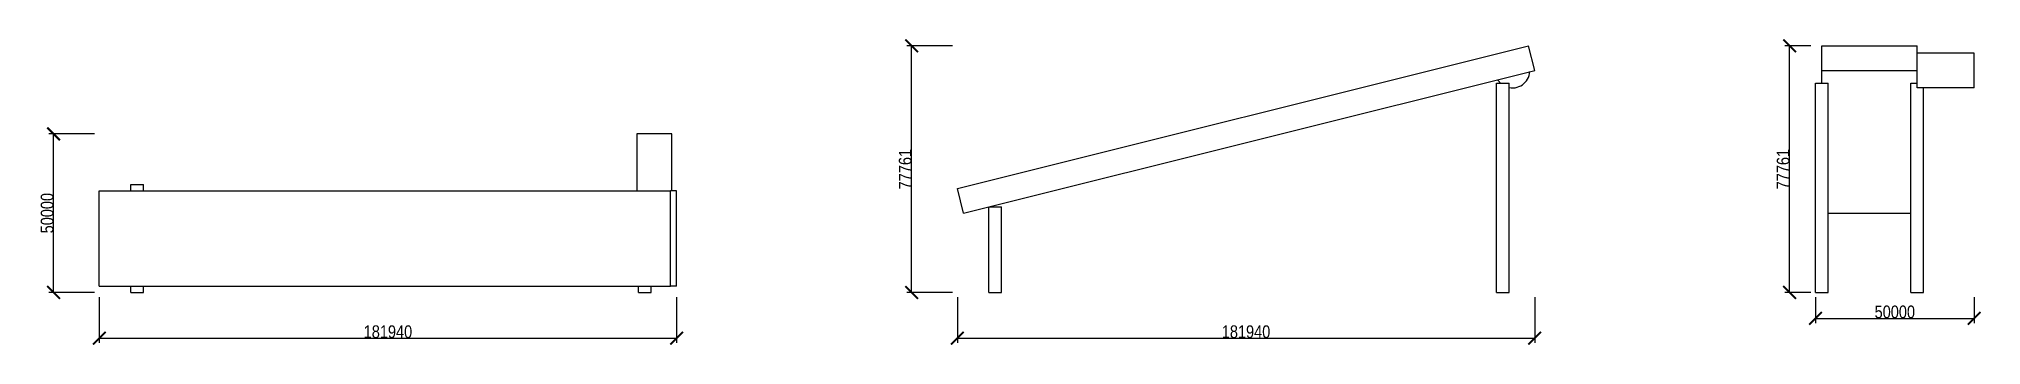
# Model space of a CAD drawing. Header units: millimetres. Extents: x -191 to 5931, y -166 to 800.
import ezdxf

# ---------------------------------------------------------------- set-up
doc = ezdxf.new("R2010")
doc.units = ezdxf.units.MM
doc.layers.add('DIM', color=5, linetype='Continuous')
doc.layers.add('OUTLINE', color=7, linetype='Continuous')
doc.styles.add('OpenSansCondensed-Light', font='OpenSansCondensed-Light.ttf')
doc.dimstyles.new('EZDXF', dxfattribs={"dimtxt": 0.25, "dimasz": 0.175, "dimexe": 0.375, "dimexo": 0.125, "dimgap": 0.1, "dimtad": 1, "dimlfac": 100, "dimzin": 12, "dimdsep": 46, "dimtxsty": 'OpenSansCondensed-Light', "dimblk": 'ARCHTICK', "dimcen": 2.5, "dimazin": 3, "dimtfac": 0.5, "dimtmove": 2, "dimatfit": 3})

# ---------------------------------------------------------------- blocks, each defined once
blk = doc.blocks.new('_ARCHTICK')
at = {"color": 0, "linetype": 'BYBLOCK', "const_width": 0.15}
blk.add_lwpolyline([(-0.5, -0.5), (0.5, 0.5)], dxfattribs=at)

msp = doc.modelspace()

# ---------------------------------------------------------------- linework, layer by layer
at = {"layer": 'OUTLINE'}
for points in [[(2704.388, 327.611), (4504.388, 777.611)], [(4523.791, 700), (4504.388, 777.611)], [(5428.776, 700), (5428.776, 777.611)], [(5428.776, 777.611), (5728.776, 777.611)], [(5728.776, 700), (5728.776, 777.611)], [(5908.776, 755), (5728.776, 755)], [(5908.776, 700), (5908.776, 703.667), (5908.776, 707.333), (5908.776, 711), (5908.776, 714.667), (5908.776, 718.333), (5908.776, 722), (5908.776, 725.667), (5908.776, 729.333), (5908.776, 733), (5908.776, 736.667), (5908.776, 740.333), (5908.776, 744), (5908.776, 747.667), (5908.776, 751.333), (5908.776, 755)], [(2803.791, 270), (4523.791, 700)], [(4443.791, 645.917), (4449.916, 645.137), (4456.089, 645.048), (4462.234, 645.652), (4468.272, 646.941), (4474.128, 648.898), (4479.728, 651.5), (4485.001, 654.713), (4489.88, 658.496), (4494.304, 662.803), (4498.218, 667.578), (4501.572, 672.762), (4504.324, 678.289), (4506.439, 684.09), (4507.891, 690.091), (4508.661, 696.217)], [(5428.776, 660), (5428.776, 700)], [(5428.776, 700), (5728.776, 700)], [(5728.776, 696.217), (5728.776, 700)], [(5728.776, 645), (5728.776, 648.414), (5728.776, 651.829), (5728.776, 655.243), (5728.776, 658.658), (5728.776, 662.072), (5728.776, 665.487), (5728.776, 668.901), (5728.776, 672.316), (5728.776, 675.73), (5728.776, 679.145), (5728.776, 682.559), (5728.776, 685.974), (5728.776, 689.388), (5728.776, 692.803), (5728.776, 696.217)], [(5908.776, 645), (5908.776, 648.667), (5908.776, 652.333), (5908.776, 656), (5908.776, 659.667), (5908.776, 663.333), (5908.776, 667), (5908.776, 670.667), (5908.776, 674.333), (5908.776, 678), (5908.776, 681.667), (5908.776, 685.333), (5908.776, 689), (5908.776, 692.667), (5908.776, 696.333), (5908.776, 700)], [(4403.791, 0), (4403.791, 660)], [(4403.791, 660), (4443.791, 660)], [(4407.156, 670.841), (4407.66, 670.051), (4408.177, 669.27), (4408.707, 668.497), (4409.25, 667.733), (4409.806, 666.979), (4410.375, 666.235), (4410.957, 665.5), (4411.551, 664.775), (4412.157, 664.061), (4412.775, 663.357), (4413.405, 662.663), (4414.047, 661.981), (4414.701, 661.309), (4415.366, 660.649), (4416.042, 660)], [(4443.791, 0), (4443.791, 660)], [(5408.776, 0), (5408.776, 660)], [(5408.776, 660), (5448.776, 660)], [(5448.776, 0), (5448.776, 660)], [(5708.776, 660), (5728.776, 660)], [(5708.776, 0), (5708.776, 660)], [(5908.776, 645), (5728.776, 645)], [(5748.776, 0), (5748.776, 645)], [(1804.403, 500), (1797.07, 500), (1789.736, 500), (1782.403, 500), (1775.07, 500), (1767.736, 500), (1760.403, 500), (1753.07, 500), (1745.736, 500), (1738.403, 500), (1731.07, 500), (1723.736, 500), (1716.403, 500), (1709.07, 500), (1701.736, 500), (1694.403, 500)], [(1694.403, 500), (1694.403, 320)], [(1804.403, 320), (1804.403, 500)], [(0, 20), (0, 320)], [(0, 320), (1800, 320)], [(99.403, 320), (99.403, 340)], [(99.403, 340), (139.403, 340)], [(139.403, 320), (139.403, 340)], [(1800, 20), (1800, 320)], [(1819.403, 320), (1800, 320)], [(1819.403, 20), (1819.403, 320)], [(2723.791, 250), (2704.388, 327.611)], [(2723.791, 250), (2803.791, 270)], [(2803.791, 0), (2803.791, 270)], [(2803.791, 270), (2843.791, 270)], [(2843.791, 0), (2843.791, 270)], [(5448.776, 250), (5708.776, 250)], [(0, 20), (1800, 20)], [(99.403, 0), (99.403, 20)], [(99.403, 0), (139.403, 0)], [(139.403, 0), (139.403, 20)], [(1699.403, 0), (1699.403, 20)], [(1699.403, 0), (1739.403, 0)], [(1739.403, 0), (1739.403, 20)], [(1819.403, 20), (1800, 20)], [(2803.791, 0), (2843.791, 0)], [(4403.791, 0), (4443.791, 0)], [(5408.776, 0), (5448.776, 0)], [(5708.776, 0), (5748.776, 0)]]:
    msp.add_lwpolyline(points, dxfattribs=at)

# ---------------------------------------------------------------- dimensions: what is measured, and where the dimension line sits
at = {"layer": 'DIM'}
for base, p1, p2 in [((2560.224, 0), (2704.388, 0), (2704.388, 777.611)), ((5327.119, 0), (5408.776, 0), (5408.776, 777.611)), ((-144.164, 0), (0, 0), (0, 500))]:
    msp.add_linear_dim(base=base, p1=p1, p2=p2, angle=90, dimstyle='EZDXF', override={"dimtxt": 40, "dimasz": 40, "dimexe": 15, "dimexo": 15, "dimdec": 0}, dxfattribs=at).render()
for base, p1, p2 in [((0, -144.164), (0, 0), (1819.403, 0)), ((2704.388, -144.164), (2704.388, 0), (4523.791, 0)), ((5408.776, -81.657), (5408.776, 0), (5908.776, 0))]:
    msp.add_linear_dim(base=base, p1=p1, p2=p2, dimstyle='EZDXF', override={"dimtxt": 40, "dimasz": 40, "dimexe": 15, "dimexo": 15, "dimdec": 0}, dxfattribs=at).render()

doc.saveas('drawing.dxf')
